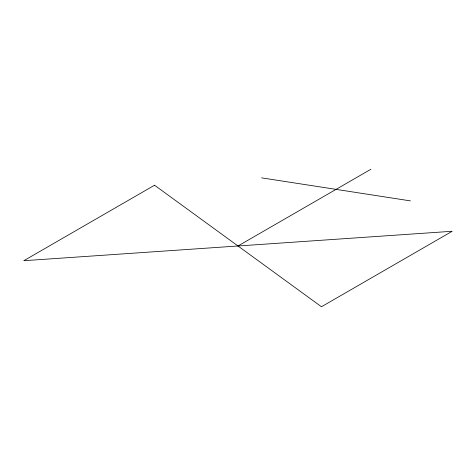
<?xml version="1.0" encoding="UTF-8"?>
<svg xmlns="http://www.w3.org/2000/svg" width="476" height="476" viewBox="0 0 476 476"><rect width="100%" height="100%" fill="white"/><g stroke="black" fill="none" stroke-linecap="round" stroke-linejoin="round"><path stroke-width="0.71" d="M238 245.985L370.917 169.248M261.639 177.863L410.473 200.89M154.539 185.224L23.8 260.705L452.2 231.271L321.461 306.752L154.539 185.224"/></g></svg>
